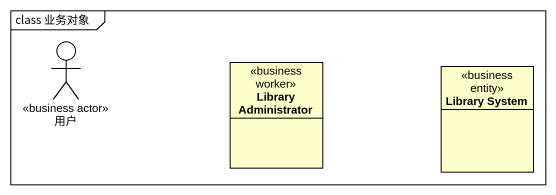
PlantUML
@startuml
mainframe class 业务对象
allowmixing
hide circle
hide empty members
actor 用户 <<business actor>>
class "Library Administrator" as Library_Administrator <<business worker>>
class "Library System" as Library_System <<business entity>>
@enduml
